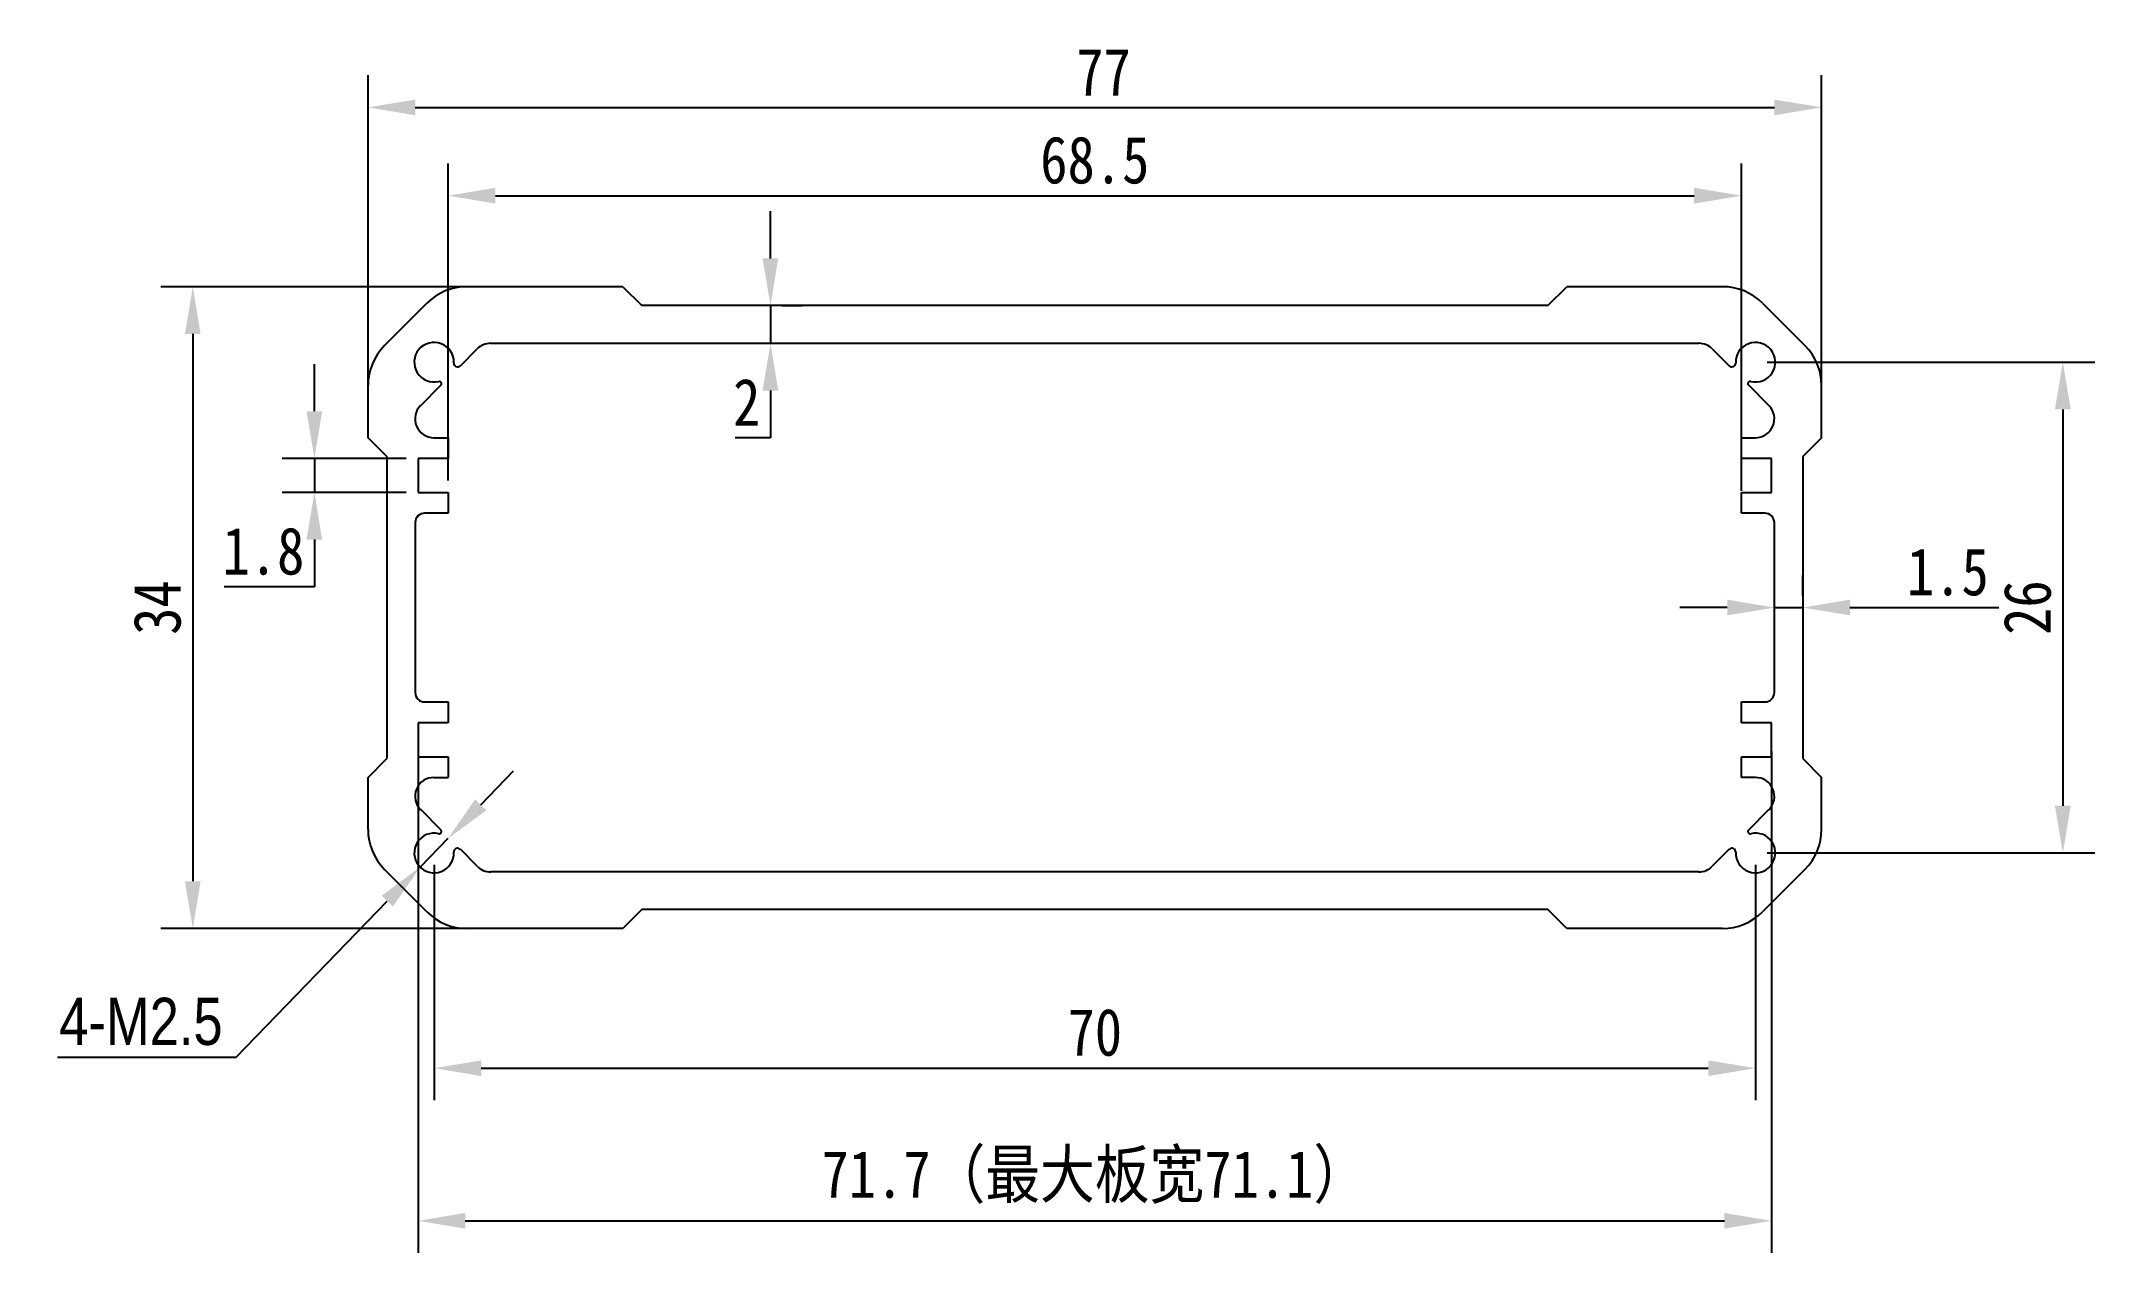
# Model space of a CAD drawing. Header units: millimetres. Extents: x 850 to 958, y 305 to 370.
import ezdxf

# ---------------------------------------------------------------- set-up
doc = ezdxf.new("R2010")
doc.units = ezdxf.units.MM
doc.header["$LTSCALE"] = 30.734
doc.header["$PDMODE"] = 3
doc.header["$PDSIZE"] = 8
doc.layers.get('0').update_dxf_attribs({"linetype": 'CONTINUOUS'})
doc.layers.get('Defpoints').update_dxf_attribs({"linetype": 'CONTINUOUS'})
doc.layers.add('图层3', color=30, linetype='CONTINUOUS')
doc.styles.get("Standard").update_dxf_attribs({"font": 'simhei.ttf', "width": 0.85})
doc.dimstyles.new('1', dxfattribs={"dimscale": 0, "dimtxt": 2.5, "dimasz": 2.5, "dimexe": 1.7, "dimexo": 0.625, "dimtad": 1, "dimtoh": 1, "dimdec": 1, "dimdsep": 46, "dimtxsty": 'STANDARD', "dimcen": 2, "dimclrd": 256, "dimclre": 256, "dimclrt": 256, "dimadec": 1, "dimazin": 0, "dimtfac": 1, "dimtdec": 1, "dimtmove": 0, "dimatfit": 3, "dimfxl": 1, "dimtolj": 1, "dimtzin": 0, "dimarcsym": 0})

# ---------------------------------------------------------------- blocks, each defined once
blk = doc.blocks.new('*D0')
at = {"lineweight": -2}
for p, q in [((866.87, 350.64), (866.87, 367.83)), ((943.87, 350.64), (943.87, 367.83)), ((869.37, 366.13), (941.37, 366.13))]:
    blk.add_line(p, q, dxfattribs=at)
for points in [[(869.37, 366.54), (869.37, 365.71), (866.87, 366.13)], [(941.37, 366.54), (941.37, 365.71), (943.87, 366.13)]]:
    blk.add_solid(points)
at = {"layer": 'Defpoints', "color": 0}
for p in [(943.87, 366.13), (866.87, 350.01), (943.87, 350.01)]:
    blk.add_point(p, dxfattribs=at)
at = {"insert": (905.83, 368), "char_height": 2.5, "attachment_point": 5}
blk.add_mtext('\\A1;77', dxfattribs=at)
blk = doc.blocks.new('*D1')
at = {"lineweight": -2}
for p, q in [((873.09, 356.63), (855.89, 356.63)), ((857.59, 354.13), (857.59, 325.13)), ((873.09, 322.63), (855.89, 322.63))]:
    blk.add_line(p, q, dxfattribs=at)
for points in [[(857.17, 354.13), (858, 354.13), (857.59, 356.63)], [(857.17, 325.13), (858, 325.13), (857.59, 322.63)]]:
    blk.add_solid(points)
at = {"layer": 'Defpoints', "color": 0}
for p in [(873.72, 356.63), (857.59, 322.63), (873.72, 322.63)]:
    blk.add_point(p, dxfattribs=at)
at = {"insert": (855.71, 339.63), "char_height": 2.5, "attachment_point": 5, "rotation": 90}
blk.add_mtext('\\A1;34', dxfattribs=at)
blk = doc.blocks.new('*D2')
at = {"layer": 'Defpoints', "color": 0}
for p in [(869.52, 332.63), (941.22, 332.63), (941.22, 307.14)]:
    blk.add_point(p, dxfattribs=at)
at = {"layer": '图层3', "lineweight": -2}
for p, q in [((869.52, 332.01), (869.52, 305.44)), ((941.22, 332.01), (941.22, 305.44)), ((872.02, 307.14), (938.72, 307.14))]:
    blk.add_line(p, q, dxfattribs=at)
at = {"layer": '图层3'}
for points in [[(872.02, 307.56), (872.02, 306.73), (869.52, 307.14)], [(938.72, 307.56), (938.72, 306.73), (941.22, 307.14)]]:
    blk.add_solid(points, dxfattribs=at)
at = {"layer": '图层3', "insert": (905.37, 309.45), "char_height": 2.5, "attachment_point": 5}
blk.add_mtext('\\A1;71.7（最大板宽71.1）', dxfattribs=at)
blk = doc.blocks.new('*D4')
at = {"lineweight": -2}
for p, q in [((941.37, 340.26), (941.37, 341.33)), ((942.87, 340.26), (942.87, 341.33)), ((938.87, 339.63), (936.37, 339.63)), ((941.37, 339.63), (942.87, 339.63)), ((945.37, 339.63), (953.26, 339.63))]:
    blk.add_line(p, q, dxfattribs=at)
for points in [[(938.87, 340.05), (938.87, 339.22), (941.37, 339.63)], [(945.37, 340.05), (945.37, 339.22), (942.87, 339.63)]]:
    blk.add_solid(points)
at = {"layer": 'Defpoints', "color": 0}
for p in [(941.37, 339.63), (942.87, 339.63), (942.87, 339.63)]:
    blk.add_point(p, dxfattribs=at)
at = {"insert": (950.56, 341.51), "char_height": 2.5, "attachment_point": 5}
blk.add_mtext('\\A1;1.5', dxfattribs=at)
blk = doc.blocks.new('*D5')
at = {"lineweight": -2}
for p, q in [((888.19, 358.13), (888.19, 360.63)), ((888.19, 355.63), (888.19, 353.63)), ((888.81, 355.63), (889.89, 355.63)), ((888.81, 353.63), (889.89, 353.63)), ((888.19, 351.13), (888.19, 348.63)), ((888.19, 348.63), (886.31, 348.63))]:
    blk.add_line(p, q, dxfattribs=at)
for points in [[(887.77, 358.13), (888.6, 358.13), (888.19, 355.63)], [(887.77, 351.13), (888.6, 351.13), (888.19, 353.63)]]:
    blk.add_solid(points)
at = {"layer": 'Defpoints', "color": 0}
for p in [(888.19, 355.63), (888.19, 353.63), (888.19, 353.63)]:
    blk.add_point(p, dxfattribs=at)
at = {"insert": (886.93, 350.51), "char_height": 2.5, "attachment_point": 5}
blk.add_mtext('\\A1;2', dxfattribs=at)
blk = doc.blocks.new('*D7')
at = {"lineweight": -2}
for p, q in [((864.03, 350.03), (864.03, 352.53)), ((868.89, 347.53), (862.33, 347.53)), ((864.03, 347.53), (864.03, 345.73)), ((868.89, 345.73), (862.33, 345.73)), ((864.03, 343.23), (864.03, 340.73)), ((864.03, 340.73), (859.25, 340.73))]:
    blk.add_line(p, q, dxfattribs=at)
for points in [[(863.61, 350.03), (864.44, 350.03), (864.03, 347.53)], [(863.61, 343.23), (864.44, 343.23), (864.03, 345.73)]]:
    blk.add_solid(points)
at = {"layer": 'Defpoints', "color": 0}
for p in [(869.52, 347.53), (864.03, 345.73), (869.52, 345.73)]:
    blk.add_point(p, dxfattribs=at)
at = {"insert": (861.33, 342.61), "char_height": 2.5, "attachment_point": 5}
blk.add_mtext('\\A1;1.8', dxfattribs=at)
blk = doc.blocks.new('*D8')
at = {"lineweight": -2}
for p, q in [((871.12, 346.36), (871.12, 363.15)), ((939.62, 345.81), (939.62, 363.15)), ((873.62, 361.45), (937.12, 361.45))]:
    blk.add_line(p, q, dxfattribs=at)
for points in [[(873.62, 361.87), (873.62, 361.03), (871.12, 361.45)], [(937.12, 361.87), (937.12, 361.03), (939.62, 361.45)]]:
    blk.add_solid(points)
at = {"layer": 'Defpoints', "color": 0}
for p in [(939.62, 361.45), (871.12, 345.73), (939.62, 345.18)]:
    blk.add_point(p, dxfattribs=at)
at = {"insert": (905.37, 363.33), "char_height": 2.5, "attachment_point": 5}
blk.add_mtext('\\A1;68.5', dxfattribs=at)
blk = doc.blocks.new('*D9')
at = {"lineweight": -2}
for p, q in [((872.84, 329.18), (874.58, 330.98)), ((871.1, 327.39), (869.63, 325.88)), ((859.88, 315.82), (867.89, 324.08)), ((850.42, 315.82), (859.88, 315.82))]:
    blk.add_line(p, q, dxfattribs=at)
for points in [[(872.54, 329.47), (873.14, 328.89), (871.1, 327.39)], [(867.6, 324.37), (868.19, 323.79), (869.63, 325.88)]]:
    blk.add_solid(points)
at = {"layer": 'Defpoints', "color": 0}
for p in [(871.1, 327.39), (869.63, 325.88)]:
    blk.add_point(p, dxfattribs=at)
at = {"insert": (854.84, 317.69), "char_height": 2.5, "attachment_point": 5}
blk.add_mtext('\\A1;{\\fMS PGothic|b0|i0|c134|p34;4-M2.5}', dxfattribs=at)
blk = doc.blocks.new('*D62')
at = {"lineweight": -2}
for p, q in [((870.37, 326.01), (870.37, 313.53)), ((940.37, 326.01), (940.37, 313.53)), ((872.87, 315.23), (937.87, 315.23))]:
    blk.add_line(p, q, dxfattribs=at)
for points in [[(872.87, 315.64), (872.87, 314.81), (870.37, 315.23)], [(937.87, 315.64), (937.87, 314.81), (940.37, 315.23)]]:
    blk.add_solid(points)
at = {"layer": 'Defpoints', "color": 0}
for p in [(870.37, 326.63), (940.37, 326.63), (940.37, 315.23)]:
    blk.add_point(p, dxfattribs=at)
at = {"insert": (905.37, 317.12), "char_height": 2.5, "attachment_point": 5}
blk.add_mtext('\\A1;70', dxfattribs=at)
blk = doc.blocks.new('*D63')
at = {"lineweight": -2}
for p, q in [((940.99, 352.63), (958.35, 352.63)), ((956.65, 350.13), (956.65, 329.13)), ((940.99, 326.63), (958.35, 326.63))]:
    blk.add_line(p, q, dxfattribs=at)
for points in [[(956.23, 350.13), (957.07, 350.13), (956.65, 352.63)], [(956.23, 329.13), (957.07, 329.13), (956.65, 326.63)]]:
    blk.add_solid(points)
at = {"layer": 'Defpoints', "color": 0}
for p in [(940.37, 352.63), (940.37, 326.63), (956.65, 326.63)]:
    blk.add_point(p, dxfattribs=at)
at = {"insert": (954.78, 339.63), "char_height": 2.5, "attachment_point": 5, "rotation": 90}
blk.add_mtext('\\A1;26', dxfattribs=at)

msp = doc.modelspace()

# ---------------------------------------------------------------- linework, layer by layer
for p, q in [((880.37, 356.63), (872.11, 356.63)), ((880.37, 356.63), (881.37, 355.63)), ((929.37, 355.63), (930.37, 356.63)), ((938.62, 356.63), (930.37, 356.63)), ((867.74, 353.51), (869.99, 355.75)), ((929.37, 355.63), (881.37, 355.63)), ((940.74, 355.75), (942.99, 353.51)), ((873.36, 353.63), (937.37, 353.63)), ((871.76, 352.44), (872.66, 353.34)), ((938.08, 353.34), (938.97, 352.44)), ((866.87, 348.63), (866.87, 351.39)), ((869.66, 350.34), (870.72, 351.41)), ((941.07, 350.34), (940.01, 351.41)), ((943.87, 348.63), (943.87, 351.39)), ((867.87, 347.63), (866.87, 348.63)), ((870.36, 348.63), (871.12, 348.63)), ((871.12, 348.63), (871.12, 347.53)), ((939.62, 347.53), (939.62, 348.63)), ((939.62, 348.63), (940.37, 348.63)), ((943.87, 348.63), (942.87, 347.63)), ((867.87, 347.63), (867.87, 331.63)), ((871.12, 347.53), (869.52, 347.53)), ((869.52, 347.53), (869.52, 345.73)), ((941.22, 347.53), (939.62, 347.53)), ((941.22, 345.73), (941.22, 347.53)), ((942.87, 347.63), (942.87, 331.63)), ((869.52, 345.73), (871.12, 345.73)), ((871.12, 345.73), (871.12, 344.63)), ((939.62, 344.63), (939.62, 345.73)), ((939.62, 345.73), (941.22, 345.73)), ((869.37, 344.13), (869.37, 335.13)), ((871.12, 344.63), (869.87, 344.63)), ((940.87, 344.63), (939.62, 344.63)), ((941.37, 335.13), (941.37, 344.13)), ((869.87, 334.63), (871.12, 334.63)), ((871.12, 334.63), (871.12, 333.53)), ((939.62, 333.53), (939.62, 334.63)), ((939.62, 334.63), (940.87, 334.63)), ((871.12, 333.53), (869.52, 333.53)), ((869.52, 333.53), (869.52, 331.73)), ((941.22, 333.53), (939.62, 333.53)), ((941.22, 331.73), (941.22, 333.53)), ((866.87, 330.63), (867.87, 331.63)), ((869.52, 331.73), (871.12, 331.73)), ((871.12, 331.73), (871.12, 330.63)), ((939.62, 330.63), (939.62, 331.73)), ((939.62, 331.73), (941.22, 331.73)), ((942.87, 331.63), (943.87, 330.63)), ((866.87, 327.88), (866.87, 330.63)), ((870.36, 330.63), (871.12, 330.63)), ((940.37, 330.63), (939.62, 330.63)), ((943.87, 327.88), (943.87, 330.63)), ((870.72, 327.86), (869.66, 328.93)), ((940.01, 327.86), (941.07, 328.93)), ((872.66, 325.93), (871.76, 326.83)), ((938.97, 326.83), (938.08, 325.93)), ((869.99, 323.51), (867.74, 325.75)), ((937.37, 325.63), (873.36, 325.63)), ((942.99, 325.75), (940.74, 323.51)), ((881.37, 323.63), (880.37, 322.63)), ((929.37, 323.63), (881.37, 323.63)), ((930.37, 322.63), (929.37, 323.63)), ((880.37, 322.63), (872.11, 322.63)), ((938.62, 322.63), (930.37, 322.63))]:
    msp.add_line(p, q)
for centre, radius, start, end in [((872.11, 353.63), 3, 90, 135), ((938.62, 353.63), 3, 45, 90), ((870.37, 352.63), 1.05, 357.6597, 283.4632), ((873.36, 352.63), 1, 90, 135), ((937.37, 352.63), 1, 45, 90), ((940.37, 352.63), 1.05, 256.5368, 182.3403), ((869.87, 351.39), 3, 135, 180), ((871.61, 352.58), 0.2, 177.6597, 315), ((939.12, 352.58), 0.2, 225, 2.3403), ((940.87, 351.39), 3, 0, 45), ((870.64, 351.49), 0.121, 315, 103.4632), ((940.09, 351.49), 0.121, 76.5368, 225), ((870.36, 349.63), 1, 135.0394, 270), ((940.37, 349.63), 1, 270, 44.9607), ((869.87, 344.13), 0.5, 90, 180), ((940.87, 344.13), 0.5, 0, 90), ((869.87, 335.13), 0.5, 180, 270), ((940.87, 335.13), 0.5, 270, 360), ((870.36, 329.63), 1, 90, 224.9607), ((940.37, 329.63), 1, 315.0393, 90), ((869.87, 327.88), 3, 180, 225), ((870.37, 326.63), 1.05, 76.5368, 2.3403), ((870.64, 327.77), 0.121, 256.5368, 45), ((940.37, 326.63), 1.05, 177.6597, 103.4632), ((940.09, 327.77), 0.121, 135, 283.4632), ((940.87, 327.88), 3, 315, 0), ((871.61, 326.68), 0.2, 45, 182.3403), ((939.12, 326.68), 0.2, 357.6597, 135), ((873.36, 326.63), 1, 225, 270), ((937.37, 326.63), 1, 270, 315), ((872.11, 325.63), 3, 225, 270), ((938.62, 325.63), 3, 270, 315)]:
    msp.add_arc(centre, radius, start, end)

# ---------------------------------------------------------------- dimensions: what is measured, and where the dimension line sits
for base, p1, p2, picture, middle in [((943.87, 366.13), (866.87, 350.01), (943.87, 350.01), '*D0', (905.83, 366.13)), ((939.62, 361.45), (871.12, 345.73), (939.62, 345.18), '*D8', (905.37, 361.45))]:
    dim = msp.add_linear_dim(base=base, p1=p1, p2=p2, dimstyle='1', override={"dimscale": 1})
    dim.commit()
    dim.dimension.update_dxf_attribs({"geometry": picture, "text_midpoint": middle, "dimtype": 160})
for base, p1, p2, picture, middle in [((888.19, 353.63), (888.19, 355.63), (888.19, 353.63), '*D5', (886.93, 350.51)), ((857.59, 322.63), (873.72, 356.63), (873.72, 322.63), '*D1', (855.71, 339.63)), ((864.03, 345.73), (869.52, 347.53), (869.52, 345.73), '*D7', (861.33, 342.61)), ((956.65, 326.63), (940.37, 352.63), (940.37, 326.63), '*D63', (954.78, 339.63))]:
    dim = msp.add_linear_dim(base=base, p1=p1, p2=p2, angle=90, dimstyle='1', override={"dimscale": 1})
    dim.commit()
    dim.dimension.update_dxf_attribs({"geometry": picture, "text_midpoint": middle})
for base, p1, p2, picture, middle in [((942.87, 339.63), (941.37, 339.63), (942.87, 339.63), '*D4', (950.56, 341.51)), ((940.37, 315.23), (870.37, 326.63), (940.37, 326.63), '*D62', (905.37, 317.12))]:
    dim = msp.add_linear_dim(base=base, p1=p1, p2=p2, dimstyle='1', override={"dimscale": 1})
    dim.commit()
    dim.dimension.update_dxf_attribs({"geometry": picture, "text_midpoint": middle})
dim = msp.add_diameter_dim_2p(p1=(871.1, 327.39), p2=(869.63, 325.88), text='{\\fMS PGothic|b0|i0|c134|p34;4-M2.5}', dimstyle='1', override={"dimscale": 1})
dim.commit()
dim.dimension.update_dxf_attribs({"geometry": '*D9', "text_midpoint": (854.84, 315.82), "dimtype": 163})
at = {"layer": '图层3'}
dim = msp.add_linear_dim(base=(941.22, 307.14), p1=(869.52, 332.63), p2=(941.22, 332.63), text='<>（最大板宽71.1）', dimstyle='1', override={"dimscale": 1}, dxfattribs=at)
dim.commit()
dim.dimension.update_dxf_attribs({"geometry": '*D2', "text_midpoint": (905.37, 307.14), "dimtype": 160})

doc.saveas('drawing.dxf')
